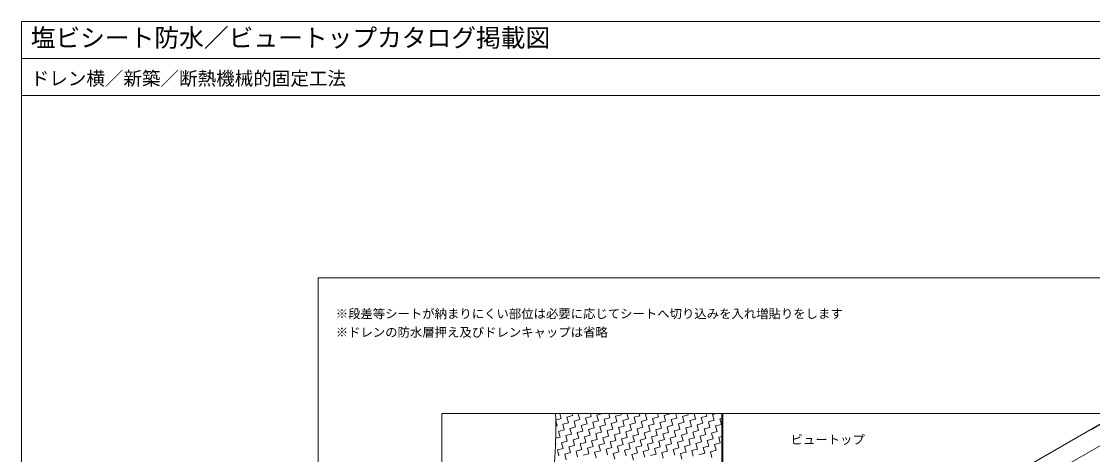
# Model space of a CAD drawing. Units: millimetres, scale not verified. Extents: x -1380 to 1380, y -955 to 955.
# Drawn here: x -1380 to 352, y 254 to 955 of the extents above; entities that cross this region are included whole.
import ezdxf
from ezdxf.enums import TextEntityAlignment as Align

# ---------------------------------------------------------------- set-up
doc = ezdxf.new("R2010")
doc.units = ezdxf.units.MM
doc.header["$LTSCALE"] = 3
doc.linetypes.add('USER1', pattern=[19.05, 12.7, -6.35])
for name, color, linetype, lineweight in [('0-0_0', 7, 'Continuous', 18), ('0-1_WAKU', 7, 'Continuous', 18), ('0-3_BOUSUI', 1, 'Continuous', 18), ('0-4_MOJI', 7, 'Continuous', 18), ('0-5_HATCH', 9, 'Continuous', 18), ('0-7_KANAMONO', 4, 'Continuous', 18)]:
    doc.layers.add(name, color=color, linetype=linetype, lineweight=lineweight)
doc.styles.add('ＭＳ ゴシック', font='')
doc.styles.get('ＭＳ ゴシック').set_extended_font_data('MS Gothic')

msp = doc.modelspace()

# ---------------------------------------------------------------- linework, layer by layer
at = {"layer": '0-0_0'}
msp.add_line((-1380, 895), (1380, 895), dxfattribs=at)
msp.add_lwpolyline([(-900, -660), (900, -660), (900, 540), (-900, 540)], close=True, dxfattribs=at)
at = {"layer": '0-0_0', "lineweight": 9}
msp.add_lwpolyline([(-700, 320), (700, 320), (700, -440), (-700, -440)], close=True, dxfattribs=at)
at = {"layer": '0-1_WAKU'}
for points in [[(1380, 835), (-1380, 835), (-1380, 955), (1380, 955)], [(-1380, -955), (1380, -955), (1380, 955), (-1380, 955)]]:
    msp.add_lwpolyline(points, close=True, dxfattribs=at)
at = {"layer": '0-3_BOUSUI'}
for p, q in [((-247.461, 20), (-247.461, 320)), ((113.331, 158.321), (393.368, 320)), ((238.863, 195.924), (453.77, 320))]:
    msp.add_line(p, q, dxfattribs=at)
msp.add_lwpolyline([(-247.461, 20), (-245.729, 19), (-245.729, 320)], dxfattribs=at)
msp.add_arc((-1417.234, 298.729), 901.299, 352.42771, 1.3523, dxfattribs=at)
at = {"layer": '0-5_HATCH'}
for p, q in [((-516.001, 309.651), (-507.095, 312.038)), ((-507.095, 312.038), (-509.228, 320)), ((-497.894, 314.503), (-488.694, 316.968)), ((-495.429, 305.303), (-497.894, 314.503)), ((-488.694, 316.968), (-489.506, 320)), ((-479.493, 319.434), (-477.379, 320)), ((-477.028, 310.233), (-479.493, 319.434)), ((-467.828, 312.698), (-458.627, 315.164)), ((-465.363, 303.498), (-467.828, 312.698)), ((-458.627, 315.164), (-459.923, 320)), ((-449.427, 317.629), (-440.578, 320)), ((-446.962, 308.428), (-449.427, 317.629)), ((-437.761, 310.894), (-428.561, 313.359)), ((-428.561, 313.359), (-430.34, 320)), ((-419.36, 315.824), (-410.16, 318.289)), ((-416.895, 306.624), (-419.36, 315.824)), ((-410.16, 318.289), (-410.618, 320)), ((-398.494, 311.554), (-400.757, 320)), ((-389.294, 314.019), (-380.093, 316.485)), ((-386.828, 304.819), (-389.294, 314.019)), ((-380.093, 316.485), (-381.035, 320)), ((-370.893, 318.95), (-366.974, 320)), ((-368.428, 309.75), (-370.893, 318.95)), ((-359.227, 312.215), (-350.027, 314.68)), ((-356.762, 303.014), (-359.227, 312.215)), ((-350.027, 314.68), (-351.452, 320)), ((-340.826, 317.145), (-331.626, 319.611)), ((-338.361, 307.945), (-340.826, 317.145)), ((-331.626, 319.611), (-331.73, 320)), ((-329.161, 310.41), (-319.96, 312.875)), ((-319.96, 312.875), (-321.869, 320)), ((-310.76, 315.341), (-301.559, 317.806)), ((-308.294, 306.14), (-310.76, 315.341)), ((-301.559, 317.806), (-302.147, 320)), ((-289.894, 311.071), (-292.286, 320)), ((-280.693, 313.536), (-271.493, 316.001)), ((-278.228, 304.335), (-280.693, 313.536)), ((-271.493, 316.001), (-272.564, 320)), ((-262.292, 318.466), (-256.569, 320)), ((-259.827, 309.266), (-262.292, 318.466)), ((-250.627, 311.731), (-247.461, 312.579)), ((-513.83, 300.372), (-515.987, 308.422)), ((-515.935, 299.808), (-513.83, 300.372)), ((-504.63, 302.837), (-495.429, 305.303)), ((-502.164, 293.637), (-504.63, 302.837)), ((-492.964, 296.102), (-483.763, 298.567)), ((-490.499, 286.902), (-492.964, 296.102)), ((-486.229, 307.768), (-477.028, 310.233)), ((-483.763, 298.567), (-486.229, 307.768)), ((-474.563, 301.033), (-465.363, 303.498)), ((-472.098, 291.832), (-474.563, 301.033)), ((-462.897, 294.297), (-453.697, 296.763)), ((-456.162, 305.963), (-446.962, 308.428)), ((-453.697, 296.763), (-456.162, 305.963)), ((-444.496, 299.228), (-435.296, 301.693)), ((-442.031, 290.028), (-444.496, 299.228)), ((-435.296, 301.693), (-437.761, 310.894)), ((-432.831, 292.493), (-423.63, 294.958)), ((-426.096, 304.158), (-416.895, 306.624)), ((-423.63, 294.958), (-426.096, 304.158)), ((-414.43, 297.423), (-405.229, 299.889)), ((-411.965, 288.223), (-414.43, 297.423)), ((-407.695, 309.089), (-398.494, 311.554)), ((-405.229, 299.889), (-407.695, 309.089)), ((-396.029, 302.354), (-386.828, 304.819)), ((-393.564, 293.153), (-396.029, 302.354)), ((-384.363, 295.619), (-375.163, 298.084)), ((-381.898, 286.418), (-384.363, 295.619)), ((-377.628, 307.284), (-368.428, 309.75)), ((-375.163, 298.084), (-377.628, 307.284)), ((-365.962, 300.549), (-356.762, 303.014)), ((-363.497, 291.349), (-365.962, 300.549)), ((-354.297, 293.814), (-345.096, 296.279)), ((-347.561, 305.48), (-338.361, 307.945)), ((-345.096, 296.279), (-347.561, 305.48)), ((-335.896, 298.744), (-326.695, 301.21)), ((-333.431, 289.544), (-335.896, 298.744)), ((-326.695, 301.21), (-329.161, 310.41)), ((-324.23, 292.009), (-315.03, 294.474)), ((-317.495, 303.675), (-308.294, 306.14)), ((-315.03, 294.474), (-317.495, 303.675)), ((-305.829, 296.94), (-296.629, 299.405)), ((-303.364, 287.739), (-305.829, 296.94)), ((-299.094, 308.605), (-289.894, 311.071)), ((-296.629, 299.405), (-299.094, 308.605)), ((-287.428, 301.87), (-278.228, 304.335)), ((-284.963, 292.67), (-287.428, 301.87)), ((-275.763, 295.135), (-266.562, 297.6)), ((-273.297, 285.935), (-275.763, 295.135)), ((-269.027, 306.801), (-259.827, 309.266)), ((-266.562, 297.6), (-269.027, 306.801)), ((-257.362, 300.066), (-248.161, 302.531)), ((-254.896, 290.865), (-257.362, 300.066)), ((-248.161, 302.531), (-250.627, 311.731)), ((-516.129, 280.034), (-508.9, 281.971)), ((-511.365, 291.172), (-502.164, 293.637)), ((-508.9, 281.971), (-511.365, 291.172)), ((-499.699, 284.436), (-490.499, 286.902)), ((-497.234, 275.236), (-499.699, 284.436)), ((-488.033, 277.701), (-478.833, 280.166)), ((-485.568, 268.501), (-488.033, 277.701)), ((-481.298, 289.367), (-472.098, 291.832)), ((-478.833, 280.166), (-481.298, 289.367)), ((-469.632, 282.632), (-460.432, 285.097)), ((-467.167, 273.431), (-469.632, 282.632)), ((-460.432, 285.097), (-462.897, 294.297)), ((-457.967, 275.897), (-448.766, 278.362)), ((-451.232, 287.562), (-442.031, 290.028)), ((-448.766, 278.362), (-451.232, 287.562)), ((-439.566, 280.827), (-430.365, 283.292)), ((-437.101, 271.627), (-439.566, 280.827)), ((-430.365, 283.292), (-432.831, 292.493)), ((-421.165, 285.758), (-411.965, 288.223)), ((-418.7, 276.557), (-421.165, 285.758)), ((-409.499, 279.022), (-400.299, 281.488)), ((-407.034, 269.822), (-409.499, 279.022)), ((-402.764, 290.688), (-393.564, 293.153)), ((-400.299, 281.488), (-402.764, 290.688)), ((-391.098, 283.953), (-381.898, 286.418)), ((-388.633, 274.752), (-391.098, 283.953)), ((-379.433, 277.218), (-370.232, 279.683)), ((-376.967, 268.017), (-379.433, 277.218)), ((-372.698, 288.883), (-363.497, 291.349)), ((-370.232, 279.683), (-372.698, 288.883)), ((-361.032, 282.148), (-351.831, 284.613)), ((-358.567, 272.948), (-361.032, 282.148)), ((-351.831, 284.613), (-354.297, 293.814)), ((-349.366, 275.413), (-340.166, 277.878)), ((-342.631, 287.079), (-333.431, 289.544)), ((-340.166, 277.878), (-342.631, 287.079)), ((-330.965, 280.343), (-321.765, 282.809)), ((-328.5, 271.143), (-330.965, 280.343)), ((-321.765, 282.809), (-324.23, 292.009)), ((-312.564, 285.274), (-303.364, 287.739)), ((-310.099, 276.074), (-312.564, 285.274)), ((-300.899, 278.539), (-291.698, 281.004)), ((-298.433, 269.338), (-300.899, 278.539)), ((-294.163, 290.204), (-284.963, 292.67)), ((-291.698, 281.004), (-294.163, 290.204)), ((-282.498, 283.469), (-273.297, 285.935)), ((-280.033, 274.269), (-282.498, 283.469)), ((-270.832, 276.734), (-261.632, 279.199)), ((-264.097, 288.4), (-254.896, 290.865)), ((-261.632, 279.199), (-264.097, 288.4)), ((-252.431, 281.665), (-247.461, 282.996)), ((-249.966, 272.464), (-252.431, 281.665)), ((-516.39, 270.103), (-515.635, 270.305)), ((-515.635, 270.305), (-516.307, 272.816)), ((-513.169, 261.105), (-503.969, 263.57)), ((-510.704, 251.905), (-513.169, 261.105)), ((-506.434, 272.771), (-497.234, 275.236)), ((-503.969, 263.57), (-506.434, 272.771)), ((-494.769, 266.036), (-485.568, 268.501)), ((-492.303, 256.835), (-494.769, 266.036)), ((-483.103, 259.3), (-473.902, 261.766)), ((-476.368, 270.966), (-467.167, 273.431)), ((-473.902, 261.766), (-476.368, 270.966)), ((-464.702, 264.231), (-455.502, 266.696)), ((-462.237, 255.03), (-464.702, 264.231)), ((-455.502, 266.696), (-457.967, 275.897)), ((-453.036, 257.496), (-443.836, 259.961)), ((-446.301, 269.161), (-437.101, 271.627)), ((-443.836, 259.961), (-446.301, 269.161)), ((-434.635, 262.426), (-425.435, 264.891)), ((-432.17, 253.226), (-434.635, 262.426)), ((-427.9, 274.092), (-418.7, 276.557)), ((-425.435, 264.891), (-427.9, 274.092)), ((-416.235, 267.357), (-407.034, 269.822)), ((-413.769, 258.156), (-416.235, 267.357)), ((-404.569, 260.621), (-395.368, 263.087)), ((-402.104, 251.421), (-404.569, 260.621)), ((-397.834, 272.287), (-388.633, 274.752)), ((-395.368, 263.087), (-397.834, 272.287)), ((-386.168, 265.552), (-376.967, 268.017)), ((-383.703, 256.352), (-386.168, 265.552)), ((-374.502, 258.817), (-365.302, 261.282)), ((-367.767, 270.482), (-358.567, 272.948)), ((-365.302, 261.282), (-367.767, 270.482)), ((-356.101, 263.747), (-346.901, 266.213)), ((-353.636, 254.547), (-356.101, 263.747)), ((-346.901, 266.213), (-349.366, 275.413)), ((-337.7, 268.678), (-328.5, 271.143)), ((-335.235, 259.477), (-337.7, 268.678)), ((-326.035, 261.943), (-316.834, 264.408)), ((-323.57, 252.742), (-326.035, 261.943)), ((-319.3, 273.608), (-310.099, 276.074)), ((-316.834, 264.408), (-319.3, 273.608)), ((-307.634, 266.873), (-298.433, 269.338)), ((-305.169, 257.673), (-307.634, 266.873)), ((-295.968, 260.138), (-286.768, 262.603)), ((-293.503, 250.937), (-295.968, 260.138)), ((-289.233, 271.804), (-280.033, 274.269)), ((-286.768, 262.603), (-289.233, 271.804)), ((-277.567, 265.068), (-268.367, 267.534)), ((-275.102, 255.868), (-277.567, 265.068)), ((-268.367, 267.534), (-270.832, 276.734)), ((-265.902, 258.333), (-256.701, 260.798)), ((-259.166, 269.999), (-249.966, 272.464)), ((-256.701, 260.798), (-259.166, 269.999)), ((-247.501, 263.264), (-247.461, 263.274)), ((-247.461, 263.116), (-247.501, 263.264)), ((-501.504, 254.37), (-492.303, 256.835)), ((-499.038, 245.169), (-501.504, 254.37)), ((-480.638, 250.1), (-483.103, 259.3)), ((-471.437, 252.565), (-462.237, 255.03)), ((-450.571, 248.295), (-453.036, 257.496)), ((-422.97, 255.691), (-413.769, 258.156)), ((-420.504, 246.491), (-422.97, 255.691)), ((-392.903, 253.886), (-383.703, 256.352)), ((-390.438, 244.686), (-392.903, 253.886)), ((-372.037, 249.616), (-374.502, 258.817)), ((-362.837, 252.082), (-353.636, 254.547)), ((-344.436, 257.012), (-335.235, 259.477)), ((-341.97, 247.812), (-344.436, 257.012)), ((-314.369, 255.207), (-305.169, 257.673)), ((-311.904, 246.007), (-314.369, 255.207)), ((-284.302, 253.403), (-275.102, 255.868)), ((-263.436, 249.133), (-265.902, 258.333))]:
    msp.add_line(p, q, dxfattribs=at)
at = {"layer": '0-7_KANAMONO', "linetype": 'USER1'}
msp.add_line((102.992, 151.663), (394.56, 320), dxfattribs=at)

# ---------------------------------------------------------------- texts
at = {"layer": '0-1_WAKU', "style": 'ＭＳ ゴシック'}
for s, height, p in [('塩ビシート防水／ビュートップカタログ掲載図', 29.33, (-1365, 905)), ('ドレン横／新築／断熱機械的固定工法', 21.99, (-1365, 845))]:
    msp.add_text(s, height=height, dxfattribs=at).set_placement(p, align=Align.BOTTOM_LEFT)
at = {"layer": '0-4_MOJI', "style": 'ＭＳ ゴシック'}
for s, p in [('※段差等シートが納まりにくい部位は必要に応じてシートへ切り込みを入れ増貼りをします', (-871.716, 470)), ('※ドレンの防水層押え及びドレンキャップは省略', (-871.716, 440)), ('ビュートップ', (-136.133, 266.212))]:
    msp.add_text(s, height=14.66, dxfattribs=at).set_placement(p, align=Align.BOTTOM_LEFT)

doc.saveas('drawing.dxf')
